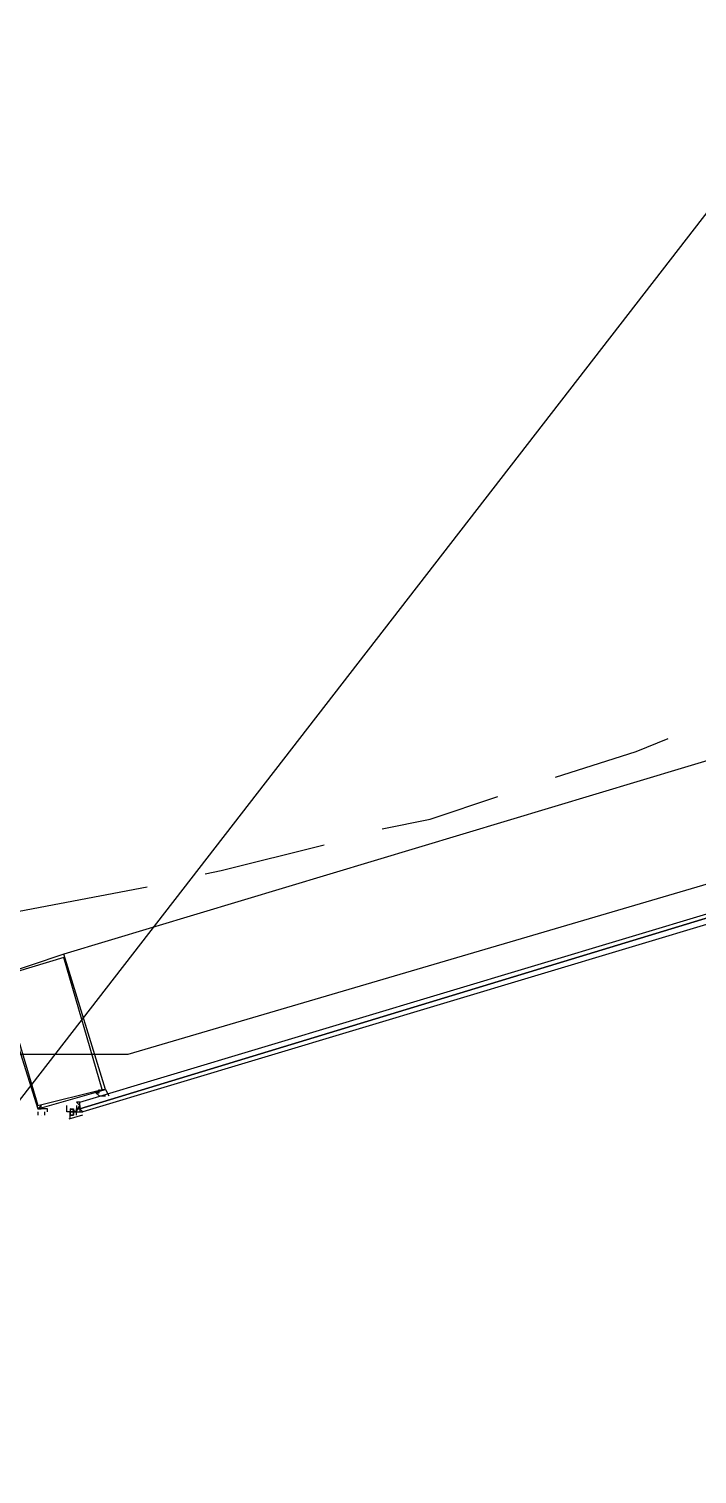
# Model space of a CAD drawing. Header units: feet. Extents: x -84 to 198, y -22 to 181.
# Drawn here: x 124.79 to 127.56, y 89.64 to 95.62 of the extents above; entities that cross this region are included whole.
import ezdxf

# ---------------------------------------------------------------- set-up
doc = ezdxf.new("R2010")
doc.units = ezdxf.units.FT
doc.layers.add('A-AREA-COMUN', color=252, linetype='CONTINUOUS')
doc.layers.add('A-LINEA', color=7, linetype='CONTINUOUS')

msp = doc.modelspace()

# ---------------------------------------------------------------- linework, layer by layer
at = {"layer": 'A-AREA-COMUN'}
msp.add_lwpolyline([(120.8, 87.52), (121.36, 89.8844), (121.472, 91.0933), (122, 91.1289), (121.888, 91.4133), (122.08, 91.7333), (124.4, 91.1644), (122.048, 91.7689), (121.728, 91.1644), (121.312, 91.2533), (121.088, 91.4489), (121.312, 92.5689), (121.52, 92.7289), (124.56, 92.0178), (124.72, 91.8578), (124.608, 91.3778), (125.2, 91.3778), (128.288, 92.2844)], dxfattribs=at)
at = {"layer": 'A-LINEA'}
for p, q in [((124.6928, 91.1125), (138.3191, 108.6919)), ((128.48, 92.8578), (124.9333, 91.7911)), ((124.9867, 91.1778), (124.9867, 91.1778)), ((125, 91.1778), (124.9867, 91.1778)), ((125, 91.1778), (124.9867, 91.1778)), ((125, 91.1778), (125, 91.1778)), ((125.08, 91.1911), (125.08, 91.1911)), ((125.0933, 91.2311), (125.0933, 91.2311)), ((125.0933, 91.2311), (125.0933, 91.2311)), ((124.84, 91.1511), (124.84, 91.1511)), ((124.8533, 91.1378), (124.8533, 91.1244)), ((124.8533, 91.1244), (124.8533, 91.1244)), ((124.9467, 91.1511), (124.9467, 91.1511)), ((124.9467, 91.1511), (124.9467, 91.1511)), ((124.9467, 91.1511), (124.9467, 91.1511)), ((124.9467, 91.1511), (124.9467, 91.1511)), ((124.9467, 91.1511), (124.9467, 91.1511)), ((124.9467, 91.1511), (124.9467, 91.1511)), ((124.9467, 91.1511), (124.9467, 91.1511)), ((124.9467, 91.1511), (124.9467, 91.1511)), ((124.9467, 91.1511), (124.9467, 91.1511)), ((124.9467, 91.1511), (124.9467, 91.1511)), ((124.9467, 91.1511), (124.9467, 91.1511)), ((124.9467, 91.1511), (124.9467, 91.1511)), ((124.9467, 91.1511), (124.9467, 91.1511)), ((124.9467, 91.1511), (124.9467, 91.1511)), ((124.9467, 91.1378), (124.9467, 91.1378)), ((124.9467, 91.1378), (124.9467, 91.1378)), ((124.9467, 91.1378), (124.9467, 91.1378)), ((124.9467, 91.1378), (124.9467, 91.1378)), ((124.9467, 91.1378), (124.9467, 91.1378)), ((124.9467, 91.1378), (124.9467, 91.1378)), ((124.9467, 91.1378), (124.9467, 91.1378)), ((124.96, 91.1378), (124.9467, 91.1378)), ((124.96, 91.1378), (124.9467, 91.1378)), ((124.96, 91.1378), (124.9467, 91.1378)), ((125.0108, 91.1243), (124.9553, 91.1076)), ((124.96, 91.1511), (124.96, 91.1511)), ((124.96, 91.1511), (124.96, 91.1511)), ((124.96, 91.1511), (124.96, 91.1511)), ((124.96, 91.1511), (124.96, 91.1511)), ((124.96, 91.1511), (124.96, 91.1511)), ((124.96, 91.1511), (124.9733, 91.1511)), ((124.96, 91.1511), (124.96, 91.1511)), ((124.96, 91.1511), (124.96, 91.1511)), ((124.96, 91.1511), (124.96, 91.1511)), ((124.96, 91.1511), (124.96, 91.1511)), ((124.96, 91.1511), (124.96, 91.1511)), ((124.96, 91.1511), (124.96, 91.1511)), ((124.96, 91.1378), (124.96, 91.1378)), ((124.96, 91.1378), (124.96, 91.1378)), ((124.96, 91.1378), (124.96, 91.1378)), ((124.96, 91.1378), (124.96, 91.1244)), ((124.96, 91.1378), (124.96, 91.1378)), ((124.96, 91.1378), (124.96, 91.1378)), ((124.96, 91.1378), (124.96, 91.1378)), ((124.96, 91.1378), (124.9733, 91.1378)), ((124.96, 91.1378), (124.96, 91.1378)), ((124.96, 91.1378), (124.9733, 91.1378)), ((124.96, 91.1378), (124.9733, 91.1378)), ((124.96, 91.1378), (124.96, 91.1378)), ((124.96, 91.1378), (124.9733, 91.1378)), ((124.96, 91.1378), (124.9733, 91.1378)), ((124.96, 91.1378), (124.9733, 91.1378)), ((124.96, 91.1378), (124.96, 91.1378)), ((124.96, 91.1378), (124.96, 91.1378)), ((124.96, 91.1378), (124.96, 91.1378)), ((124.96, 91.1378), (124.96, 91.1378)), ((124.96, 91.1378), (124.96, 91.1378)), ((124.96, 91.1378), (124.96, 91.1378)), ((124.96, 91.1378), (124.96, 91.1378)), ((124.96, 91.1378), (124.96, 91.1378)), ((124.96, 91.1378), (124.96, 91.1244)), ((124.96, 91.1378), (124.96, 91.1378)), ((124.96, 91.1378), (124.96, 91.1378)), ((124.96, 91.1244), (124.96, 91.1244)), ((124.96, 91.1244), (124.9733, 91.1244)), ((124.96, 91.1244), (124.96, 91.1244)), ((124.96, 91.1244), (124.9733, 91.1244)), ((124.96, 91.1244), (124.96, 91.1244)), ((124.96, 91.1244), (124.96, 91.1244)), ((124.96, 91.1244), (124.96, 91.1244)), ((124.96, 91.1244), (124.96, 91.1244)), ((124.9733, 91.1244), (124.96, 91.1244)), ((124.96, 91.1244), (124.96, 91.1244)), ((124.96, 91.1244), (124.96, 91.1244)), ((124.96, 91.1244), (124.96, 91.1244)), ((124.96, 91.1244), (124.96, 91.1244)), ((124.96, 91.1244), (124.96, 91.1244)), ((124.96, 91.1111), (124.96, 91.1244)), ((124.9733, 91.1511), (124.9733, 91.1511)), ((124.9733, 91.1511), (124.9733, 91.1511)), ((124.9733, 91.1511), (124.9733, 91.1511)), ((124.9733, 91.1511), (124.9733, 91.1511)), ((124.9733, 91.1511), (124.9733, 91.1511)), ((124.9733, 91.1511), (124.9733, 91.1511)), ((124.9733, 91.1511), (124.9733, 91.1511)), ((124.9733, 91.1511), (124.9733, 91.1511)), ((124.9733, 91.1511), (124.9733, 91.1511)), ((124.9733, 91.1511), (124.9733, 91.1511)), ((124.9733, 91.1511), (124.9733, 91.1378)), ((124.9733, 91.1378), (124.9733, 91.1378)), ((124.9733, 91.1378), (124.9733, 91.1378)), ((124.9733, 91.1378), (124.9733, 91.1378)), ((124.9733, 91.1378), (124.9733, 91.1378)), ((124.9733, 91.1378), (124.9733, 91.1244)), ((124.9733, 91.1378), (124.9733, 91.1378)), ((124.9733, 91.1378), (124.9733, 91.1378)), ((124.9733, 91.1378), (124.9733, 91.1378)), ((124.9733, 91.1378), (124.9733, 91.1378)), ((124.9733, 91.1378), (124.9733, 91.1378)), ((124.9733, 91.1378), (124.9733, 91.1378)), ((124.9733, 91.1378), (124.9733, 91.1378)), ((124.9733, 91.1244), (124.9733, 91.1378)), ((124.9733, 91.1378), (124.9733, 91.1378)), ((124.9733, 91.1378), (124.9733, 91.1378)), ((124.9733, 91.1378), (124.9733, 91.1378)), ((124.9733, 91.1378), (124.9867, 91.1378)), ((124.9867, 91.1378), (124.9733, 91.1378)), ((124.9733, 91.1378), (124.9733, 91.1378)), ((124.9733, 91.1378), (124.9733, 91.1378)), ((124.9733, 91.1378), (124.9733, 91.1378)), ((124.9867, 91.1378), (124.9733, 91.1378)), ((124.9733, 91.1378), (124.9733, 91.1378)), ((124.9733, 91.1378), (124.9733, 91.1378)), ((124.9733, 91.1378), (124.9733, 91.1378)), ((124.9733, 91.1244), (124.9733, 91.1244)), ((124.9733, 91.1244), (124.9733, 91.1244)), ((124.9733, 91.1244), (124.9733, 91.1244)), ((124.9733, 91.1244), (124.9733, 91.1244)), ((124.9733, 91.1244), (124.9733, 91.1244)), ((124.9733, 91.1244), (124.9733, 91.1244)), ((124.9733, 91.1244), (124.9733, 91.1244)), ((124.9733, 91.1244), (124.9733, 91.1244)), ((124.9733, 91.1244), (124.9733, 91.1244)), ((124.9733, 91.1244), (124.9733, 91.1244)), ((124.9733, 91.1244), (124.9733, 91.1244)), ((124.9733, 91.1244), (124.9733, 91.1244)), ((124.9733, 91.1244), (124.9733, 91.1244)), ((124.9733, 91.1244), (124.9733, 91.1244)), ((124.9733, 91.1244), (124.9733, 91.1244)), ((124.9733, 91.1244), (124.9733, 91.1244)), ((124.9733, 91.1244), (124.9733, 91.1244)), ((124.9867, 91.1644), (124.9867, 91.1644)), ((124.9867, 91.1644), (124.9867, 91.1644)), ((124.9867, 91.1644), (124.9867, 91.1511)), ((124.9867, 91.1644), (124.9867, 91.1644)), ((124.9867, 91.1644), (124.9867, 91.1644)), ((124.9867, 91.1644), (124.9867, 91.1644)), ((124.9867, 91.1511), (124.9867, 91.1511)), ((124.9867, 91.1511), (124.9867, 91.1378)), ((124.9867, 91.1511), (124.9867, 91.1511)), ((124.9867, 91.1511), (124.9867, 91.1511)), ((124.9867, 91.1511), (124.9867, 91.1511)), ((124.9867, 91.1511), (124.9867, 91.1511)), ((124.9867, 91.1511), (124.9867, 91.1511)), ((124.9867, 91.1511), (124.9867, 91.1511)), ((124.9867, 91.1511), (124.9867, 91.1511)), ((124.9867, 91.1511), (124.9867, 91.1511)), ((124.9867, 91.1511), (124.9867, 91.1511)), ((124.9867, 91.1511), (124.9867, 91.1511)), ((124.9867, 91.1511), (124.9867, 91.1511)), ((124.9867, 91.1511), (124.9867, 91.1511)), ((124.9867, 91.1511), (124.9867, 91.1511)), ((124.9867, 91.1378), (124.9867, 91.1511)), ((124.9867, 91.1511), (124.9867, 91.1511)), ((124.9867, 91.1511), (124.9867, 91.1511)), ((124.9867, 91.1378), (124.9867, 91.1511)), ((124.9867, 91.1511), (125, 91.1511)), ((125, 91.1511), (124.9867, 91.1511)), ((124.9867, 91.1511), (124.9867, 91.1511)), ((124.9867, 91.1511), (124.9867, 91.1511)), ((125, 91.1511), (124.9867, 91.1511)), ((124.9867, 91.1511), (124.9867, 91.1511)), ((124.9867, 91.1511), (124.9867, 91.1511)), ((124.9867, 91.1378), (124.9867, 91.1378)), ((124.9867, 91.1378), (124.9867, 91.1378)), ((124.9867, 91.1378), (124.9867, 91.1378)), ((124.9867, 91.1378), (125, 91.1378)), ((124.9867, 91.1378), (124.9867, 91.1378)), ((124.9867, 91.1378), (124.9867, 91.1378)), ((124.9867, 91.1378), (124.9867, 91.1378)), ((124.9867, 91.1378), (124.9867, 91.1378)), ((124.9867, 91.1244), (124.9867, 91.1378)), ((124.9867, 91.1378), (124.9867, 91.1378)), ((124.9867, 91.1378), (124.9867, 91.1378)), ((124.9867, 91.1378), (124.9867, 91.1378)), ((124.9867, 91.1378), (124.9867, 91.1378)), ((124.9867, 91.1378), (124.9867, 91.1378)), ((124.9867, 91.1378), (124.9867, 91.1378)), ((124.9867, 91.1378), (124.9867, 91.1378)), ((124.9867, 91.1378), (124.9867, 91.1378)), ((124.9867, 91.1378), (124.9867, 91.1378)), ((124.9867, 91.1378), (124.9867, 91.1378)), ((124.9867, 91.1378), (124.9867, 91.1378)), ((124.9867, 91.1244), (124.9867, 91.1244)), ((124.9867, 91.1244), (124.9867, 91.1244)), ((124.9867, 91.1244), (124.9867, 91.1244)), ((125, 91.1644), (125, 91.1644)), ((125, 91.1644), (125, 91.1644)), ((125, 91.1644), (125, 91.1644)), ((125, 91.1644), (125, 91.1644)), ((125, 91.1644), (125, 91.1644)), ((125, 91.1644), (125, 91.1644)), ((125, 91.1644), (125, 91.1644)), ((125, 91.1511), (125, 91.1511)), ((125, 91.1511), (125, 91.1511)), ((125, 91.1511), (125, 91.1511)), ((125, 91.1511), (125, 91.1511)), ((125, 91.1511), (125, 91.1511)), ((125, 91.1511), (125, 91.1511)), ((125, 91.1511), (125, 91.1511)), ((125, 91.1511), (125, 91.1511)), ((125, 91.1511), (125, 91.1511)), ((125, 91.1511), (125, 91.1511)), ((125, 91.1511), (125, 91.1511)), ((125, 91.1511), (125, 91.1378)), ((125, 91.1378), (125, 91.1378)), ((125, 91.1378), (125, 91.1378)), ((125, 91.1378), (125, 91.1378)), ((125, 91.1378), (125, 91.1378)), ((125, 91.1378), (125, 91.1378)), ((125, 91.1378), (125, 91.1378)), ((125, 91.1378), (125, 91.1378)), ((125, 91.1378), (125.0133, 91.1378)), ((125, 91.1378), (125, 91.1378)), ((125, 91.1378), (125, 91.1378)), ((125, 91.1378), (125, 91.1378)), ((125, 91.1378), (125, 91.1378)), ((125, 91.1378), (125, 91.1378)), ((125, 91.1378), (125, 91.1378)), ((125, 91.1378), (125, 91.1378)), ((125, 91.1378), (125, 91.1378)), ((125, 91.1378), (125, 91.1378)), ((125, 91.1378), (125, 91.1378)), ((125, 91.1378), (125, 91.1378)), ((125, 91.1378), (125, 91.1378)), ((125, 91.1378), (125, 91.1378)), ((125, 91.1378), (125, 91.1378)), ((125, 91.1378), (125, 91.1378)), ((125, 91.1378), (125, 91.1378)), ((125, 91.1378), (125, 91.1378)), ((125.0133, 91.1378), (125.0133, 91.1378)), ((125.0133, 91.1378), (125.0133, 91.1378))]:
    msp.add_line(p, q, dxfattribs=at)
for points in [[(126.9733, 92.5244), (127.3067, 92.6311), (127.44, 92.6844)], [(126.2533, 92.3111), (126.4533, 92.3511), (126.7333, 92.4444)], [(128.7733, 92.2978), (125, 91.1511), (125, 91.1778), (128.7733, 92.3111), (128.7733, 92.2978)], [(128.7867, 92.2711), (125.0133, 91.1378), (125, 91.1511), (128.7733, 92.2978), (128.7867, 92.2844), (128.7867, 92.2711)], [(125.52, 92.1244), (125.5867, 92.1378), (126.0133, 92.2444)], [(124.2667, 92.0711), (124.72, 91.9644), (125.28, 92.0711)], [(124.9333, 91.7911), (124.6533, 91.6978), (124.8267, 91.1511), (125.1067, 91.2311), (124.9333, 91.7911)], [(124.9333, 91.7778), (124.6667, 91.6978), (124.8267, 91.1644), (125.0933, 91.2311), (124.9333, 91.7778)], [(124.9867, 91.1778), (125, 91.1644), (125, 91.1511), (125, 91.1378), (125.0133, 91.1378)], [(125.08, 91.2044), (125.08, 91.2044), (125.08, 91.2044), (125.0667, 91.2178), (125.0667, 91.2178), (125.08, 91.2178), (125.08, 91.2178), (125.08, 91.2311), (125.08, 91.2311), (125.08, 91.2311), (125.08, 91.2311), (125.08, 91.2311)], [(125.08, 91.2311), (125.08, 91.2311), (125.08, 91.2311)], [(125.08, 91.2044), (125.0933, 91.2044), (125.0933, 91.2044), (125.1067, 91.2044), (125.1067, 91.2044)], [(125.0933, 91.2311), (125.0933, 91.2311), (125.0933, 91.2311), (125.0933, 91.2311), (125.0933, 91.2311), (125.0933, 91.2311), (125.1067, 91.2311), (125.1067, 91.2311), (125.12, 91.2044), (125.12, 91.2044)], [(124.84, 91.1644), (124.8267, 91.1511), (124.8267, 91.1511), (124.8267, 91.1511), (124.84, 91.1511), (124.84, 91.1511), (124.8267, 91.1511)], [(124.8267, 91.1378), (124.8267, 91.1378), (124.8267, 91.1244), (124.8267, 91.1244), (124.8267, 91.1244)], [(124.8667, 91.1378), (124.8667, 91.1378), (124.8667, 91.1378), (124.8667, 91.1511), (124.8667, 91.1511), (124.84, 91.1511), (124.84, 91.1511), (124.84, 91.1511), (124.84, 91.1511), (124.84, 91.1644), (124.84, 91.1644)], [(124.84, 91.1244), (124.84, 91.1244), (124.84, 91.1244)], [(124.96, 91.1244), (124.96, 91.1378), (124.9467, 91.1378), (124.9467, 91.1511), (124.9467, 91.1644)], [(124.96, 91.1511), (124.96, 91.1378), (124.9733, 91.1378), (124.9733, 91.1244)], [(124.96, 91.1511), (124.96, 91.1511), (124.96, 91.1378), (124.96, 91.1244)], [(124.9733, 91.1378), (124.9733, 91.1378), (124.96, 91.1378)], [(124.96, 91.1244), (124.96, 91.1378), (124.96, 91.1244), (124.96, 91.1378)], [(124.96, 91.1244), (124.96, 91.1378), (124.96, 91.1244), (124.96, 91.1378)], [(124.9609, 91.1519), (124.9852, 91.1385), (124.9995, 91.1624)], [(124.9867, 91.1511), (125, 91.1511), (125, 91.1644)], [(124.9867, 91.1378), (124.9867, 91.1378), (124.9867, 91.1511)], [(124.9867, 91.1511), (124.9867, 91.1378), (124.9867, 91.1511)], [(124.9867, 91.1511), (124.9867, 91.1378), (124.9867, 91.1511)]]:
    msp.add_lwpolyline(points, dxfattribs=at)
msp.add_lwpolyline([(124.84, 91.1511), (124.84, 91.1511), (124.84, 91.1511), (124.84, 91.1511)], close=True, dxfattribs=at)

doc.saveas('drawing.dxf')
